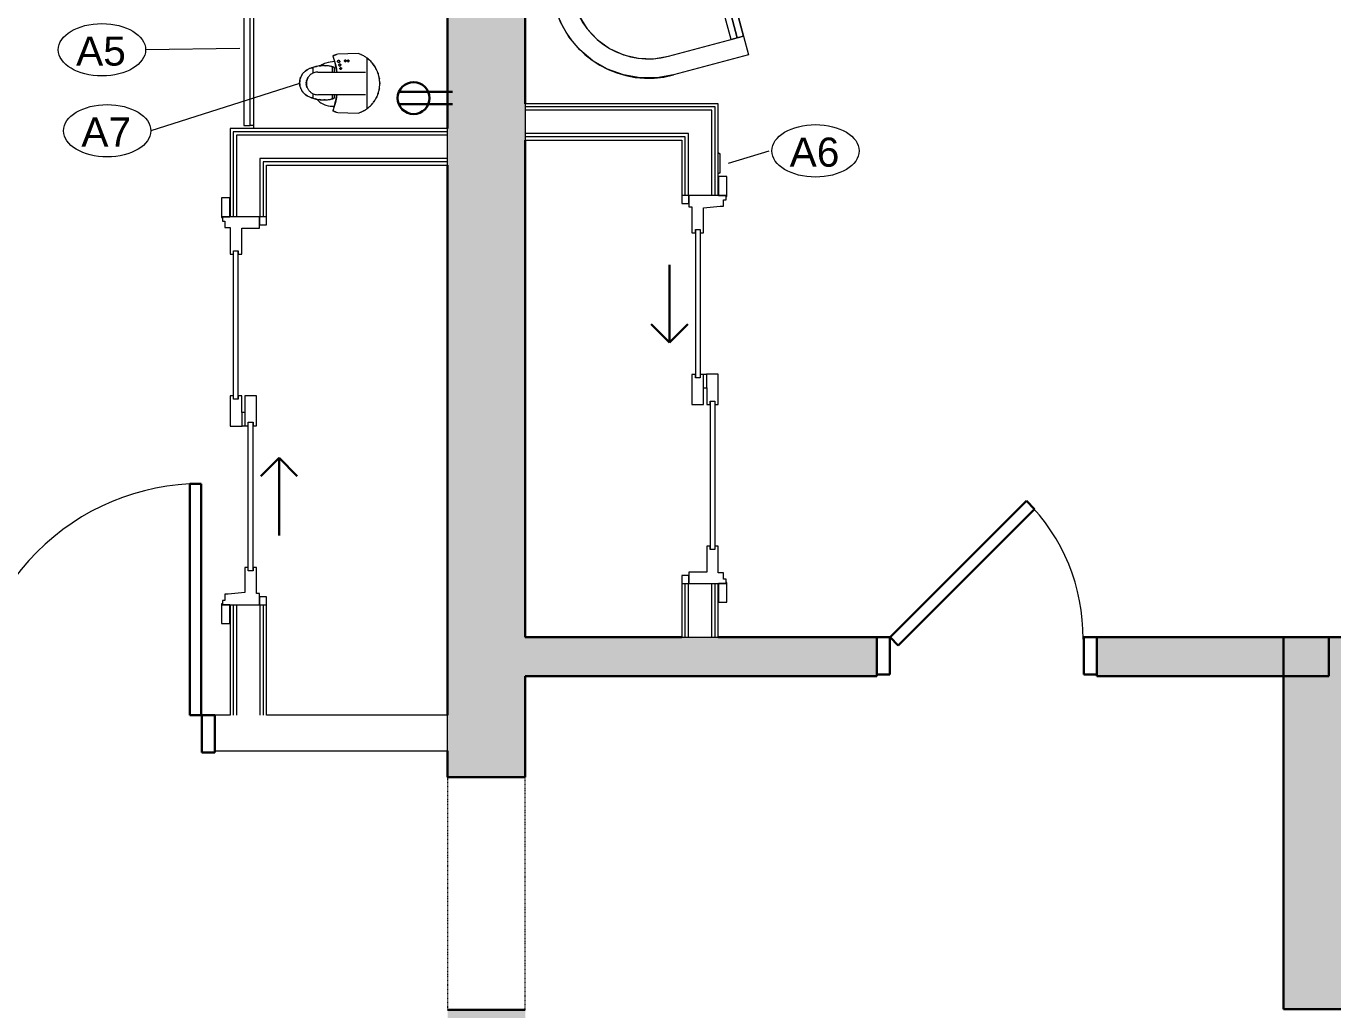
# Model space of a CAD drawing. Header units: inches. Extents: x -1176 to 1507, y -2563 to 978.
# Drawn here: x -422 to -219.9, y 307.1 to 459.2 of the extents above; entities that cross this region are included whole.
import ezdxf

# ---------------------------------------------------------------- set-up
doc = ezdxf.new("R2010")
doc.units = ezdxf.units.IN
doc.header["$MEASUREMENT"] = 0
doc.linetypes.add('Overhead', pattern=[0.15625, 0.09375, -0.0625])
for name, color, linetype, lineweight in [('A-ANNO-NOTE', 131, 'Continuous', 40), ('A-DETL-GENF', 92, 'Continuous', 18), ('A-DETL-MEDM', 33, 'Continuous', 18), ('A-DOOR', 31, 'Continuous', 18), ('A-DOOR-FRAM', 31, 'Continuous', 30), ('A-DOOR-GLAZ', 31, 'Continuous', 9), ('A-DOOR-OPNG', 31, 'Continuous', 30), ('A-WALL', 113, 'Continuous', 18), ('A-WALL-PATT', 111, 'Continuous', 18), ('I-FURN', 30, 'Continuous', 9), ('I-WALL', 2, 'Continuous', 18), ('Q-CASE', 31, 'Continuous', 9), ('Q-SPCQ', 91, 'Continuous', 9), ('Q-SPCQ-IDEN', 132, 'Continuous', 9)]:
    doc.layers.add(name, color=color, linetype=linetype, lineweight=lineweight)
doc.styles.add('Arial', font='arial.ttf', dxfattribs={"height": 4.5})

# ---------------------------------------------------------------- blocks, each defined once
blk = doc.blocks.new('Single Flush - D2 2_6_ X 8_-8253010-2nd Floor Power _ Signal')
at = {"layer": 'A-DOOR', "color": 8, "lineweight": 30}
for p, q in [((-7.41, -22.84), (13.67, -1.76)), ((13.67, -1.76), (14.91, -3)), ((14.91, -3), (-6.17, -24.08)), ((-6.17, -24.08), (-7.41, -22.84))]:
    blk.add_line(p, q, dxfattribs=at)
at = {"layer": 'A-DOOR', "lineweight": 9}
blk.add_arc((14.91, -3), 29.81, 179.5, 225, dxfattribs=at)
at = {"layer": 'A-DOOR-FRAM', "color": 8}
for p, q in [((-17, 2.75), (-17, -3)), ((-17, 2.75), (-15, 2.75)), ((-15, 2.75), (-15, -3)), ((15, 2.75), (15, -3)), ((15, 2.75), (17, 2.75)), ((17, 2.75), (17, -3)), ((-17, -3), (-15, -3)), ((15, -3), (17, -3))]:
    blk.add_line(p, q, dxfattribs=at)
blk = doc.blocks.new('Door-Opening - D10 3_ X 6_8_-7568515-2nd Floor Power _ Signal')
at = {"layer": 'A-DETL-GENF', "linetype": 'Overhead', "lineweight": 9}
for p, q in [((17.68, 6), (-18.32, 6)), ((-18.32, -6), (17.68, -6))]:
    blk.add_line(p, q, dxfattribs=at)
at = {"layer": 'A-DETL-MEDM', "lineweight": 30}
for p, q in [((-18.32, 6), (-18.32, -6)), ((17.68, -6), (17.68, 6))]:
    blk.add_line(p, q, dxfattribs=at)
blk = doc.blocks.new('Door-Sliding-JELD-WEN-2_Panel-Stationary_Active-Wide_Stile-EpicVue - D6 5_ X 8_-8222142-2nd Floor Power _ Signal')
at = {"layer": 'A-DETL-GENF', "lineweight": 9}
for p, q in [((-29.86, 4.12), (-32.91, 4.12)), ((-32.91, 4.12), (-32.91, 2.86)), ((-30, 2.86), (-30, 4.04)), ((-30, 4.04), (-29.86, 4.04)), ((-29.86, 4.04), (-29.86, 4.12)), ((29.86, 4.12), (29.86, 4.04)), ((32.91, 4.12), (29.86, 4.12)), ((29.86, 4.04), (30, 4.04)), ((30, 4.04), (30, 2.86)), ((32.91, 2.86), (32.91, 4.12)), ((-32.91, 2.86), (-30, 2.86)), ((-29.34, 4.01), (-30, 4.01)), ((-30, 4.01), (-30, -1.74)), ((-29.34, 3.61), (-29.34, 4.01)), ((-28.34, 3.61), (-29.34, 3.61)), ((-28.34, 3.12), (-28.34, 3.61)), ((-28.11, 0.52), (-28.34, 3.12)), ((2.32, 2.8), (-2.37, 2.8)), ((-2.37, 2.8), (-2.37, 0.96)), ((1.78, 1.54), (1.78, 2.29)), ((1.78, 2.29), (2.32, 2.29)), ((2.32, 2.29), (2.32, 2.8)), ((24.2, 2.8), (24.2, 2.29)), ((28.33, 2.8), (24.2, 2.8)), ((24.2, 2.29), (24.75, 2.29)), ((24.75, 2.29), (24.75, 1.54)), ((29.34, 3.61), (28.33, 3.61)), ((28.33, 3.61), (28.33, 2.8)), ((30, 4.01), (29.34, 4.01)), ((29.34, 4.01), (29.34, 3.61)), ((30, -1.74), (30, 4.01)), ((30, 2.86), (32.91, 2.86)), ((-24.21, 0.52), (-28.11, 0.52)), ((-24.75, -0.74), (-24.75, 0.01)), ((-24.75, 0.01), (-24.21, 0.01)), ((-24.21, 0.01), (-24.21, 0.52)), ((-2.37, 0.96), (-2.32, 0.96)), ((-2.32, 1.01), (-2.32, 0.96)), ((-0.28, 1.01), (-2.32, 1.01)), ((-2.32, 0.96), (-2.32, 0.01)), ((-0.28, 0.52), (-2.32, 0.52)), ((-2.32, 0.01), (-1.78, 0.01)), ((-1.78, 0.01), (-1.78, -0.74)), ((-0.28, 0.52), (-0.28, 1.01)), ((-0.28, 1.01), (2.31, 1.01)), ((2.31, 0.52), (-0.28, 0.52)), ((2.31, 1.54), (1.78, 1.54)), ((2.31, 1.01), (2.31, 1.54)), ((2.31, -1.27), (2.31, 0.52)), ((24.75, 1.54), (24.21, 1.54)), ((24.21, 1.54), (24.21, 1.01)), ((24.21, 1.01), (28.25, 1.01)), ((28.25, 1.01), (28.25, -1.74)), ((-30, -1.74), (-28.25, -1.74)), ((-28.25, -1.74), (-28.25, -1.27)), ((-28.25, -1.27), (-24.22, -1.27)), ((-24.22, -0.74), (-24.75, -0.74)), ((-24.22, -1.27), (-24.22, -0.74)), ((-1.78, -0.74), (-2.31, -0.74)), ((-2.31, -0.74), (-2.31, -1.27)), ((-2.31, -1.27), (2.31, -1.27)), ((28.25, -1.74), (30, -1.74))]:
    blk.add_line(p, q, dxfattribs=at)
at = {"layer": 'A-DOOR-FRAM', "lineweight": 9}
for p, q in [((-28.75, -1.74), (-30, -1.74)), ((-30, -1.74), (-30, -2.81)), ((-28.75, -2.81), (-28.75, -1.74)), ((28.75, -1.74), (28.75, -2.81)), ((30, -1.74), (28.75, -1.74)), ((30, -2.81), (30, -1.74)), ((-30, -2.81), (-28.75, -2.81)), ((28.75, -2.81), (30, -2.81))]:
    blk.add_line(p, q, dxfattribs=at)
at = {"layer": 'A-DOOR-GLAZ'}
for p, q in [((1.78, 2.29), (24.75, 2.29)), ((-24.75, 0.01), (-1.78, 0.01)), ((1.78, 1.54), (24.75, 1.54)), ((-24.75, -0.74), (-1.78, -0.74))]:
    blk.add_line(p, q, dxfattribs=at)
at = {"layer": 'A-DOOR-OPNG'}
for p, q in [((-10.1, -1.92), (-7.27, -4.75)), ((-7.27, -4.75), (-19.27, -4.75)), ((-10.1, -7.58), (-7.27, -4.75))]:
    blk.add_line(p, q, dxfattribs=at)
blk = doc.blocks.new('F-Chairs - LC-3-8287220-2nd Floor Power _ Signal')
at = {"layer": 'I-FURN'}
for p, q in [((-15, 27), (-12, 27)), ((-15, 15), (-15, 27)), ((-15, 15), (-15, 27)), ((-15, 27), (-12, 27)), ((-15, 15), (-15, 27)), ((-15, 27), (-12, 27)), ((-12, 27), (-12, 15)), ((-12, 27), (12, 27)), ((-12, 27), (12, 27)), ((-12, 27), (12, 27)), ((12, 27), (-12, 27)), ((-12, 25), (-12, 27)), ((-12, 27), (-12, 26)), ((-12, 27), (-12, 15)), ((-12, 27), (-12, 15)), ((12, 27), (15, 27)), ((12, 15), (12, 27)), ((12, 27), (15, 27)), ((12, 27), (15, 27)), ((12, 26), (12, 27)), ((12, 27), (12, 25)), ((12, 15), (12, 27)), ((12, 15), (12, 27)), ((15, 27), (15, 15)), ((15, 27), (15, 15)), ((15, 27), (15, 15)), ((12, 26), (-12, 26)), ((-12, 26), (-12, 25)), ((-12, 26), (12, 26)), ((12, 25), (-12, 25)), ((12, 25), (12, 26))]:
    blk.add_line(p, q, dxfattribs=at)
at = {"layer": 'I-FURN', "flags": 128}
for points in [[(15, 15), (14.77, 12.4), (14.1, 9.87), (12.99, 7.5), (11.49, 5.36), (9.64, 3.51), (7.5, 2.01), (5.13, 0.9), (2.6, 0.23), (0, 0), (-2.6, 0.23), (-5.13, 0.9), (-7.5, 2.01), (-9.64, 3.51), (-11.49, 5.36), (-12.99, 7.5), (-14.1, 9.87), (-14.77, 12.4), (-15, 15)], [(-12, 15), (-11.77, 12.66), (-11.09, 10.41), (-9.98, 8.33), (-8.49, 6.51), (-6.67, 5.02), (-4.59, 3.91), (-2.34, 3.23), (0, 3), (2.34, 3.23), (4.59, 3.91), (6.67, 5.02), (8.49, 6.51), (9.98, 8.33), (11.09, 10.41), (11.77, 12.66), (12, 15)]]:
    blk.add_lwpolyline(points, dxfattribs=at)
at = {"layer": 'I-FURN'}
for radius, end in [(15, 0), (15, 0), (12, 360), (12, 360)]:
    blk.add_arc((0, 15), radius, 180, end, dxfattribs=at)
blk = doc.blocks.new('HVAC_Other_LK-Systems_Room-Thermostat-S1-Dti-24V-NO - Room Thermostat S1 Dti 24V NO-V86-2nd Floor Power _ Signal')
at = {"layer": 'A-DETL-GENF', "lineweight": 9}
for p, q in [((-1.55, 0.12), (-1.55, -0.01)), ((-1.48, 0.12), (-1.55, 0.12)), ((-1.48, 0.12), (-1.55, 0.12)), ((-1.55, 0.12), (-1.55, -0.01)), ((-1.48, 0.28), (-1.48, 0.12)), ((1.48, 0.28), (-1.48, 0.28)), ((1.48, 0.28), (-1.48, 0.28)), ((-1.48, 0.28), (-1.48, 0.12)), ((1.48, 0.12), (1.48, 0.28)), ((1.48, 0.12), (1.48, 0.28)), ((1.55, 0.12), (1.48, 0.12)), ((1.55, 0.12), (1.48, 0.12)), ((1.55, -0.01), (1.55, 0.12)), ((1.55, -0.01), (1.55, 0.12))]:
    blk.add_line(p, q, dxfattribs=at)
blk = doc.blocks.new('A-UC Refrigerator - A-UC Refrigerator-V87-2nd Floor Power _ Signal')
at = {"layer": 'Q-SPCQ'}
for p, q in [((-11.87, -16.75), (-11.87, -16.25)), ((11.88, -16.75), (-11.87, -16.75)), ((-11.87, -16.75), (-11.87, -17.75)), ((11.88, -16.75), (-11.87, -16.75)), ((-11.87, -17.75), (11.88, -17.75)), ((-10.5, -17.75), (-10.5, -17.91)), ((-10.5, -17.75), (-10.5, -17.91)), ((-10.25, -17.93), (-10.25, -17.75)), ((-10.25, -17.93), (-10.25, -17.75)), ((11.88, -16.25), (11.88, -16.75)), ((11.88, -17.75), (11.88, -16.75))]:
    blk.add_line(p, q, dxfattribs=at)
for start, end in [(90, 270), (270, 90)]:
    blk.add_arc((-10.39, -18.13), 0.25, start, end, dxfattribs=at)
blk = doc.blocks.new('Keurig_Coffee_Maker_18764 - Keurig_Coffee_Maker_18764-V96-2nd Floor Power _ Signal')
at = {"layer": 'Q-SPCQ'}
for p, q in [((-0.61, 4.75), (-0.53, 4.77)), ((-0.53, 4.77), (-0.61, 4.75)), ((-0.61, 4.75), (-0.53, 4.77)), ((-0.53, 4.77), (-0.61, 4.75)), ((-0.61, 4.75), (-0.53, 4.77)), ((-0.53, 4.77), (-0.61, 4.75)), ((-0.61, 4.75), (-0.6, 4.72)), ((-0.61, 4.75), (-0.6, 4.72)), ((-0.61, 4.75), (-0.6, 4.72)), ((-0.6, 4.72), (-0.52, 4.74)), ((-0.52, 4.74), (-0.6, 4.72)), ((-0.6, 4.72), (-0.52, 4.74)), ((-0.52, 4.74), (-0.6, 4.72)), ((-0.6, 4.72), (-0.52, 4.74)), ((-0.52, 4.74), (-0.6, 4.72)), ((-0.52, 4.74), (-0.53, 4.77)), ((-0.52, 4.74), (-0.53, 4.77)), ((-0.52, 4.74), (-0.53, 4.77)), ((-0.51, 4.78), (-0.43, 4.8)), ((-0.51, 4.78), (-0.51, 4.75)), ((-0.43, 4.77), (-0.51, 4.75)), ((-0.43, 4.8), (-0.36, 4.82)), ((-0.43, 4.77), (-0.43, 4.8)), ((-0.35, 4.79), (-0.43, 4.77)), ((-0.36, 4.82), (-0.35, 4.79)), ((-0.31, 4.83), (-0.11, 4.85)), ((-0.31, 4.83), (-0.3, 4.8)), ((-0.11, 4.82), (-0.3, 4.8)), ((-0.11, 4.85), (-0.11, 4.82)), ((-0.04, 4.86), (0.03, 4.85)), ((-0.04, 4.86), (-0.04, 4.82)), ((0.03, 4.82), (-0.04, 4.82)), ((0.03, 4.85), (0.13, 4.85)), ((0.13, 4.85), (0.03, 4.85)), ((0.03, 4.82), (0.03, 4.85)), ((0.03, 4.82), (0.12, 4.82)), ((0.12, 4.82), (0.03, 4.82)), ((0.13, 4.85), (0.12, 4.82)), ((0.2, 4.81), (0.12, 4.82)), ((0.13, 4.85), (0.2, 4.84)), ((0.2, 4.84), (0.2, 4.81)), ((0.27, 4.8), (0.28, 4.83)), ((0.3, 4.8), (0.27, 4.8)), ((0.28, 4.83), (0.44, 4.8)), ((0.43, 4.77), (0.34, 4.79)), ((0.49, 4.75), (0.43, 4.77)), ((0.44, 4.8), (0.5, 4.78)), ((0.44, 4.8), (0.44, 4.8)), ((0.44, 4.8), (0.44, 4.8)), ((0.45, 4.8), (0.44, 4.77)), ((0.47, 4.79), (0.46, 4.76)), ((0.52, 4.75), (0.46, 4.76)), ((0.46, 4.76), (0.49, 4.75)), ((0.5, 4.78), (0.47, 4.79)), ((0.47, 4.79), (0.52, 4.78)), ((0.49, 4.75), (0.5, 4.78)), ((0.5, 4.78), (0.49, 4.75)), ((0.5, 4.78), (0.49, 4.75)), ((0.49, 4.75), (0.49, 4.75)), ((0.5, 4.75), (0.51, 4.78)), ((0.5, 4.78), (0.5, 4.78)), ((0.52, 4.78), (0.52, 4.75)), ((0.58, 4.76), (0.57, 4.73)), ((0.64, 4.7), (0.57, 4.73)), ((0.58, 4.76), (0.65, 4.73)), ((0.64, 4.7), (0.65, 4.73)), ((0.71, 4.71), (0.7, 4.68)), ((0.74, 4.66), (0.7, 4.68)), ((0.7, 4.68), (0.74, 4.66)), ((0.75, 4.69), (0.71, 4.71)), ((0.71, 4.71), (0.76, 4.68)), ((0.89, 4.58), (0.74, 4.66)), ((0.76, 4.68), (0.9, 4.61)), ((0.91, 4.61), (0.89, 4.58)), ((0.9, 4.61), (0.89, 4.58)), ((-1.56, 3.82), (-2.29, 3.82)), ((-1.75, -4.31), (-1.75, 3.08)), ((2.47, 3.82), (1.56, 3.82)), ((1.75, 3.08), (1.75, -4.31)), ((-2.38, 0.79), (-1.75, 0.79)), ((-2.24, 0.47), (-1.75, 0.47)), ((1.75, 0.79), (2.56, 0.79)), ((1.75, 0.47), (2.42, 0.47)), ((-3.9, -4.57), (3.9, -4.57)), ((2.55, -5.79), (2.53, -5.79)), ((0, -6.52), (-0.05, -6.52)), ((0, -6.52), (-0.05, -6.52))]:
    blk.add_line(p, q, dxfattribs=at)
at = {"layer": 'Q-SPCQ', "flags": 128}
for points in [[(-4.52, -0.02), (-4.56, -1.59), (-4.6, -3.21)], [(4.6, -3.21), (4.56, -1.59), (4.52, -0.02)]]:
    blk.add_lwpolyline(points, dxfattribs=at)
at = {"layer": 'Q-SPCQ'}
for centre, radius, start, end in [((-0.11, 0.74), 3.42, 133.2151, 162.0251), ((-0.11, 0.74), 3.42, 17.9749, 33.9816), ((0, 12.51), 12.51, 252.7803, 257.1927), ((-0.11, 0.74), 3.42, 162.0251, 183.9632), ((0, 12.51), 12.51, 253.7595, 261.925), ((0, 12.51), 12.51, 259.0261, 261.9487), ((0, 12.51), 12.51, 278.0789, 285.4279), ((-1.51, 0.29), 4.88, 2.0734, 17.9749), ((3.4, -0.17), 0.187, 90, 270), ((3.4, -0.17), 0.187, 270, 90), ((2.3, -0.48), 0.125, 90, 270), ((2.3, -0.48), 0.125, 270, 90), ((2.84, -0.34), 0.156, 90, 270), ((2.84, -0.34), 0.156, 270, 90), ((3.48, -1.19), 0.125, 90, 270), ((3.48, -1.64), 0.125, 90, 270), ((3.48, -1.19), 0.125, 270, 90), ((3.48, -1.64), 0.125, 270, 90), ((-0.02, -1.68), 4.83, 219.3983, 221.0457), ((-0.02, -1.68), 4.83, 228.1639, 230.5343), ((-0.02, -1.68), 4.83, 239.6592, 240.0724)]:
    blk.add_arc(centre, radius, start, end, dxfattribs=at)
for points in [[(-1.96, 4.62), (-2.02, 4.49), (-2.14, 4.23), (-2.24, 3.96), (-2.29, 3.82)], [(-2.25, 3.92), (-2.24, 3.97), (-2.22, 4.01), (-2.21, 4.05)], [(-1.96, 4.62), (-1.95, 4.63), (-1.93, 4.67), (-1.91, 4.71), (-1.9, 4.72)], [(-1.27, 5.43), (-1.23, 5.46), (-1.19, 5.49), (-1.15, 5.51)], [(-1.15, 5.51), (-1.1, 5.54), (-1.05, 5.57), (-1, 5.6)], [(1.19, 5.6), (1.24, 5.57), (1.28, 5.54), (1.33, 5.51)], [(1.33, 5.51), (1.37, 5.49), (1.41, 5.46), (1.45, 5.43)], [(2.09, 4.72), (2.1, 4.71), (2.12, 4.67), (2.13, 4.63), (2.14, 4.62)], [(2.47, 3.82), (2.43, 3.96), (2.33, 4.23), (2.21, 4.49), (2.14, 4.62)], [(-2.29, 3.82), (-2.36, 3.62), (-2.46, 3.2), (-2.56, 2.55), (-2.57, 1.89), (-2.53, 1.46), (-2.49, 1.24)], [(-2.56, 1.93), (-2.56, 2), (-2.56, 2.07), (-2.56, 2.15)], [(-2.44, 3.26), (-2.42, 3.35), (-2.4, 3.44), (-2.38, 3.53)], [(2.68, 1.24), (2.71, 1.46), (2.75, 1.89), (2.74, 2.55), (2.65, 3.2), (2.54, 3.62), (2.47, 3.82)], [(2.69, 2.85), (2.71, 2.77), (2.72, 2.68), (2.73, 2.59)], [(2.74, 2.15), (2.75, 2.08), (2.74, 2), (2.74, 1.93)], [(-4.23, 0.74), (-4.29, 0.61), (-4.39, 0.36), (-4.48, 0.11), (-4.52, -0.02)], [(-4.23, 0.74), (-4.27, 0.65), (-4.34, 0.48), (-4.41, 0.31), (-4.44, 0.22)], [(-4.44, 0.22), (-4.41, 0.31), (-4.34, 0.48), (-4.27, 0.65), (-4.23, 0.74)], [(-2.94, 0.35), (-3.15, 0.4), (-3.59, 0.52), (-4.02, 0.66), (-4.23, 0.74)], [(-2.94, 0.35), (-2.59, 0.27), (-2.24, 0.2), (-1.89, 0.14)], [(-2.49, 1.24), (-2.48, 1.17), (-2.45, 1.01), (-2.4, 0.86), (-2.38, 0.79)], [(-2.4, 0.85), (-2.42, 0.92), (-2.44, 0.98), (-2.45, 1.05)], [(-1.81, 0.13), (-1.9, 0.14), (-1.98, 0.16), (-2.07, 0.17)], [(2.94, 0.35), (2.59, 0.27), (2.25, 0.2), (1.9, 0.15)], [(2.56, 0.79), (2.59, 0.86), (2.63, 1.01), (2.67, 1.17), (2.68, 1.24)], [(2.64, 1.05), (2.62, 0.98), (2.6, 0.92), (2.58, 0.85)], [(4.23, 0.74), (4.02, 0.66), (3.59, 0.52), (3.15, 0.4), (2.94, 0.35)], [(4.44, 0.22), (4.41, 0.31), (4.34, 0.48), (4.27, 0.65), (4.23, 0.74)], [(4.52, -0.02), (4.48, 0.11), (4.39, 0.36), (4.29, 0.61), (4.23, 0.74)], [(4.23, 0.74), (4.27, 0.65), (4.34, 0.48), (4.41, 0.31), (4.44, 0.22)], [(3.46, -0.34), (3.44, -0.35), (3.42, -0.36), (3.4, -0.36)], [(3.48, -1.76), (3.47, -1.76), (3.46, -1.76), (3.44, -1.75), (3.42, -1.74), (3.41, -1.74), (3.4, -1.73)], [(-4.6, -3.21), (-4.55, -3.38), (-4.43, -3.69), (-4.19, -4.15), (-4, -4.43), (-3.9, -4.57)], [(-4.47, -3.57), (-4.46, -3.59), (-4.45, -3.61), (-4.44, -3.63)], [(-4.44, -3.63), (-4.45, -3.61), (-4.46, -3.59), (-4.47, -3.57)], [(3.9, -4.57), (4, -4.43), (4.19, -4.15), (4.43, -3.69), (4.55, -3.38), (4.6, -3.21)], [(4.45, -3.62), (4.45, -3.61), (4.46, -3.59), (4.47, -3.57)], [(4.47, -3.57), (4.46, -3.59), (4.45, -3.61), (4.45, -3.62)], [(-2.1, -6.05), (-2.18, -6.01), (-2.25, -5.97), (-2.33, -5.93)], [(2.29, -5.93), (2.49, -5.82), (2.89, -5.58), (3.43, -5.13), (3.75, -4.77), (3.9, -4.57)], [(2.29, -5.93), (2.48, -5.83), (2.67, -5.72), (2.85, -5.59)], [(3.57, -4.97), (3.67, -4.86), (3.76, -4.75), (3.85, -4.63)], [(-1.66, -6.23), (-1.61, -6.25), (-1.55, -6.27), (-1.5, -6.29)], [(-1.5, -6.29), (-1.48, -6.29), (-1.46, -6.3), (-1.45, -6.3)], [(-0.94, -6.43), (-0.89, -6.44), (-0.84, -6.45), (-0.78, -6.46)], [(0, -6.52), (0.03, -6.52), (0.05, -6.52), (0.08, -6.52)], [(0.08, -6.52), (0.05, -6.52), (0.03, -6.52), (0, -6.52)]]:
    blk.add_open_spline(points, degree=3, dxfattribs=at)
for points, knots in [([(2.14, 4.62), (2.07, 4.77), (1.89, 5.05), (1.52, 5.4), (1.09, 5.67), (0.61, 5.84), (0.09, 5.9), (-0.42, 5.84), (-0.91, 5.67), (-1.27, 5.44), (-1.52, 5.22), (-1.75, 4.98), (-1.88, 4.77), (-1.96, 4.62)], [0, 0, 0, 0, 0.1, 0.2, 0.3, 0.4, 0.5, 0.6, 0.7, 0.8, 0.85, 0.9, 1, 1, 1, 1]), ([(-1.9, 4.72), (-1.84, 4.83), (-1.7, 5.03), (-1.51, 5.23), (-1.4, 5.33), (-1.37, 5.35)], [0, 0, 0, 0, 0.3333333, 0.6666667, 0.7485665, 0.7485665, 0.7485665, 0.7485665]), ([(1.75, 3.08), (1.75, 3.18), (1.73, 3.38), (1.66, 3.67), (1.55, 3.9), (1.45, 4.07), (1.36, 4.19), (1.26, 4.3), (1.14, 4.4), (1.02, 4.5), (0.9, 4.58), (0.76, 4.65), (0.62, 4.72), (0.47, 4.77), (0.3, 4.8), (0.12, 4.83), (-0.08, 4.83), (-0.28, 4.81), (-0.47, 4.77), (-0.65, 4.7), (-0.83, 4.62), (-0.99, 4.52), (-1.15, 4.4), (-1.28, 4.27), (-1.4, 4.13), (-1.51, 3.97), (-1.62, 3.75), (-1.72, 3.46), (-1.75, 3.21), (-1.75, 3.08)], [0, 0, 0, 0, 0.055556, 0.111111, 0.166667, 0.194444, 0.222222, 0.25, 0.277778, 0.305556, 0.333333, 0.361111, 0.388889, 0.416667, 0.444444, 0.479167, 0.513889, 0.548611, 0.583333, 0.618056, 0.652778, 0.6875, 0.722222, 0.756944, 0.791667, 0.826389, 0.861111, 0.930556, 1, 1, 1, 1]), ([(-0.84, 5.68), (-0.81, 5.69), (-0.71, 5.73), (-0.61, 5.77), (-0.54, 5.79)], [0.1340386, 0.1340386, 0.1340386, 0.1340386, 0.1666667, 0.256932, 0.256932, 0.256932, 0.256932]), ([(-0.38, 5.83), (-0.37, 5.83), (-0.07, 5.89), (0.25, 5.88), (0.55, 5.83), (0.57, 5.83)], [0.3167664, 0.3167664, 0.3167664, 0.3167664, 0.3333333, 0.6666667, 0.6830273, 0.6830273, 0.6830273, 0.6830273]), ([(0.72, 5.79), (0.8, 5.77), (0.9, 5.74), (1, 5.69), (1.02, 5.68)], [0.7426327, 0.7426327, 0.7426327, 0.7426327, 0.8333333, 0.8657703, 0.8657703, 0.8657703, 0.8657703]), ([(1.56, 5.35), (1.58, 5.33), (1.69, 5.23), (1.89, 5.03), (2.02, 4.83), (2.09, 4.72)], [0.2509667, 0.2509667, 0.2509667, 0.2509667, 0.3333333, 0.6666667, 1, 1, 1, 1]), ([(2.39, 4.05), (2.4, 4.03), (2.42, 3.98), (2.43, 3.94), (2.44, 3.93)], [0.17849533, 0.17849533, 0.17849533, 0.17849533, 0.2, 0.21629659, 0.21629659, 0.21629659, 0.21629659]), ([(-2.54, 2.59), (-2.54, 2.6), (-2.53, 2.69), (-2.52, 2.78), (-2.51, 2.86)], [0.38887206, 0.38887206, 0.38887206, 0.38887206, 0.4, 0.46606846, 0.46606846, 0.46606846, 0.46606846]), ([(2.56, 3.52), (2.58, 3.45), (2.6, 3.36), (2.62, 3.27), (2.62, 3.26)], [0.3370694, 0.3370694, 0.3370694, 0.3370694, 0.4, 0.41654848, 0.41654848, 0.41654848, 0.41654848]), ([(-1.75, 0.12), (-1.82, 0.13), (-2.22, 0.19), (-2.62, 0.27), (-2.94, 0.35)], [0.7961311, 0.7961311, 0.7961311, 0.7961311, 0.8333333, 1, 1, 1, 1]), ([(-2.33, 0.67), (-2.34, 0.68), (-2.34, 0.7), (-2.36, 0.74), (-2.38, 0.79), (-2.39, 0.83), (-2.4, 0.85)], [0.8338778, 0.8338778, 0.8338778, 0.8338778, 0.8611111, 0.8888889, 0.9444444, 1, 1, 1, 1]), ([(-2.38, 0.79), (-2.37, 0.77), (-2.36, 0.73), (-2.34, 0.68), (-2.32, 0.65), (-2.31, 0.62), (-2.3, 0.6), (-2.29, 0.58), (-2.28, 0.56), (-2.27, 0.54), (-2.26, 0.52), (-2.26, 0.51), (-2.25, 0.49), (-2.24, 0.48), (-2.24, 0.47), (-2.24, 0.47), (-2.24, 0.47)], [0, 0, 0, 0, 0.0555556, 0.1111111, 0.1388889, 0.1666667, 0.1944444, 0.2222222, 0.25, 0.2777778, 0.3055556, 0.3333333, 0.3611111, 0.3888889, 0.4444444, 0.4737946, 0.4737946, 0.4737946, 0.4737946]), ([(2.94, 0.35), (2.62, 0.27), (2.22, 0.19), (1.82, 0.13), (1.75, 0.12)], [0, 0, 0, 0, 0.1666667, 0.2038782, 0.2038782, 0.2038782, 0.2038782]), ([(1.86, 0.14), (1.93, 0.15), (2.29, 0.21), (2.65, 0.28), (2.94, 0.35)], [0.8149744, 0.8149744, 0.8149744, 0.8149744, 0.85, 1, 1, 1, 1]), ([(2.42, 0.47), (2.42, 0.47), (2.42, 0.47), (2.43, 0.48), (2.43, 0.49), (2.44, 0.51), (2.45, 0.53), (2.46, 0.55), (2.47, 0.57), (2.48, 0.58), (2.48, 0.6), (2.49, 0.62), (2.51, 0.66), (2.53, 0.72), (2.55, 0.76), (2.56, 0.79)], [0.5262054, 0.5262054, 0.5262054, 0.5262054, 0.5555556, 0.6111111, 0.6388889, 0.6666667, 0.7083333, 0.75, 0.7708333, 0.78125, 0.7916667, 0.8333333, 0.875, 0.9166667, 1, 1, 1, 1]), ([(2.58, 0.85), (2.58, 0.83), (2.56, 0.79), (2.54, 0.74), (2.53, 0.7), (2.52, 0.68), (2.52, 0.67)], [0, 0, 0, 0, 0.0555556, 0.1111111, 0.1388889, 0.1661222, 0.1661222, 0.1661222, 0.1661222]), ([(3.33, 0.01), (3.34, 0.01), (3.36, 0.02), (3.38, 0.02), (3.4, 0.02)], [0.8888889, 0.8888889, 0.8888889, 0.8888889, 0.9305556, 1, 1, 1, 1]), ([(3.4, 0.02), (3.41, 0.02), (3.42, 0.02), (3.44, 0.01), (3.44, 0.01)], [0, 0, 0, 0, 0.05555556, 0.07172864, 0.07172864, 0.07172864, 0.07172864]), ([(2.19, -0.53), (2.19, -0.52), (2.18, -0.49), (2.18, -0.46), (2.19, -0.42), (2.2, -0.4), (2.22, -0.39), (2.23, -0.38), (2.26, -0.36), (2.28, -0.35), (2.3, -0.35)], [0.3540306, 0.3540306, 0.3540306, 0.3540306, 0.4444444, 0.5833333, 0.6527778, 0.7222222, 0.7569444, 0.7916667, 0.8611111, 1, 1, 1, 1]), ([(2.3, -0.6), (2.3, -0.6), (2.28, -0.6), (2.26, -0.6), (2.24, -0.59), (2.23, -0.58), (2.22, -0.57), (2.21, -0.56), (2.2, -0.55), (2.19, -0.54)], [0, 0, 0, 0, 0.0555556, 0.1111111, 0.1666667, 0.1944444, 0.2222222, 0.2777778, 0.3333333, 0.3333333, 0.3333333, 0.3333333]), ([(2.3, -0.35), (2.31, -0.35), (2.32, -0.36), (2.34, -0.36), (2.35, -0.36), (2.36, -0.37), (2.38, -0.38), (2.39, -0.39), (2.4, -0.4), (2.42, -0.42), (2.43, -0.46), (2.43, -0.5), (2.42, -0.54), (2.4, -0.55), (2.39, -0.57), (2.38, -0.58), (2.35, -0.6), (2.32, -0.6), (2.3, -0.6)], [0, 0, 0, 0, 0.055556, 0.083333, 0.111111, 0.166667, 0.194444, 0.222222, 0.277778, 0.333333, 0.444444, 0.583333, 0.652778, 0.722222, 0.756944, 0.791667, 0.861111, 1, 1, 1, 1]), ([(2.74, -0.45), (2.73, -0.45), (2.72, -0.43), (2.7, -0.4), (2.68, -0.36), (2.69, -0.31), (2.7, -0.26), (2.72, -0.24), (2.73, -0.22), (2.74, -0.21), (2.76, -0.2), (2.77, -0.2), (2.78, -0.19), (2.79, -0.19)], [0.2222222, 0.2222222, 0.2222222, 0.2222222, 0.2777778, 0.3333333, 0.4444444, 0.5833333, 0.6527778, 0.7222222, 0.7569444, 0.7916667, 0.8263889, 0.8611111, 0.8888889, 0.8888889, 0.8888889, 0.8888889]), ([(2.84, -0.18), (2.85, -0.18), (2.87, -0.18), (2.88, -0.18), (2.9, -0.19), (2.92, -0.2), (2.93, -0.21), (2.94, -0.21), (2.94, -0.22)], [0, 0, 0, 0, 0.0555556, 0.0833333, 0.1111111, 0.1666667, 0.1944444, 0.2222222, 0.2222222, 0.2222222, 0.2222222]), ([(2.98, -0.26), (2.99, -0.27), (3, -0.31), (3, -0.36), (2.98, -0.41), (2.97, -0.43), (2.95, -0.45), (2.94, -0.46), (2.93, -0.47), (2.89, -0.48), (2.87, -0.49), (2.84, -0.49)], [0.3333333, 0.3333333, 0.3333333, 0.3333333, 0.4444444, 0.5833333, 0.6527778, 0.7222222, 0.7569444, 0.7916667, 0.8263889, 0.8611111, 1, 1, 1, 1]), ([(3.21, -0.14), (3.21, -0.13), (3.22, -0.11), (3.22, -0.09), (3.23, -0.08), (3.23, -0.08)], [0.5555556, 0.5555556, 0.5555556, 0.5555556, 0.5833333, 0.6527778, 0.6666667, 0.6666667, 0.6666667, 0.6666667]), ([(3.27, -0.31), (3.27, -0.3), (3.25, -0.29), (3.23, -0.25), (3.21, -0.21), (3.21, -0.18), (3.21, -0.17)], [0.2222222, 0.2222222, 0.2222222, 0.2222222, 0.2777778, 0.3333333, 0.4444444, 0.4882459, 0.4882459, 0.4882459, 0.4882459]), ([(3.4, -0.36), (3.39, -0.36), (3.37, -0.35), (3.35, -0.35), (3.34, -0.35), (3.33, -0.34)], [0, 0, 0, 0, 0.0555556, 0.0833333, 0.1111111, 0.1111111, 0.1111111, 0.1111111]), ([(3.48, -1.31), (3.47, -1.31), (3.46, -1.31), (3.44, -1.31), (3.42, -1.3), (3.4, -1.28), (3.39, -1.27), (3.37, -1.24), (3.36, -1.21), (3.36, -1.16), (3.37, -1.13), (3.38, -1.11), (3.39, -1.1), (3.41, -1.09), (3.44, -1.07), (3.46, -1.06), (3.48, -1.06)], [0, 0, 0, 0, 0.055556, 0.111111, 0.166667, 0.222222, 0.277778, 0.333333, 0.444444, 0.583333, 0.652778, 0.722222, 0.756944, 0.791667, 0.861111, 1, 1, 1, 1]), ([(3.36, -1.66), (3.36, -1.64), (3.36, -1.61), (3.37, -1.58), (3.39, -1.56), (3.4, -1.54), (3.44, -1.52), (3.46, -1.51), (3.48, -1.51)], [0.4444444, 0.4444444, 0.4444444, 0.4444444, 0.5833333, 0.6527778, 0.7222222, 0.7916667, 0.8611111, 1, 1, 1, 1]), ([(3.48, -1.06), (3.49, -1.06), (3.51, -1.06), (3.53, -1.07), (3.55, -1.08), (3.56, -1.09), (3.58, -1.11), (3.6, -1.13), (3.61, -1.17), (3.61, -1.19), (3.61, -1.21)], [0, 0, 0, 0, 0.0555556, 0.1111111, 0.1666667, 0.2222222, 0.2777778, 0.3333333, 0.4444444, 0.5555556, 0.5555556, 0.5555556, 0.5555556]), ([(3.59, -1.25), (3.59, -1.26), (3.58, -1.27), (3.56, -1.29), (3.53, -1.31), (3.5, -1.31), (3.48, -1.31)], [0.6666667, 0.6666667, 0.6666667, 0.6666667, 0.7222222, 0.7916667, 0.8611111, 1, 1, 1, 1]), ([(3.48, -1.51), (3.49, -1.51), (3.51, -1.51), (3.53, -1.52), (3.55, -1.53), (3.56, -1.54), (3.58, -1.56), (3.6, -1.58), (3.61, -1.61), (3.61, -1.64), (3.61, -1.66)], [0, 0, 0, 0, 0.0555556, 0.1111111, 0.1666667, 0.2222222, 0.2777778, 0.3333333, 0.4444444, 0.5555556, 0.5555556, 0.5555556, 0.5555556]), ([(3.59, -1.7), (3.59, -1.7), (3.58, -1.72), (3.56, -1.73), (3.53, -1.75), (3.5, -1.76), (3.48, -1.76)], [0.6666667, 0.6666667, 0.6666667, 0.6666667, 0.7222222, 0.7916667, 0.8611111, 1, 1, 1, 1]), ([(3.5, -0.01), (3.5, -0.01), (3.51, -0.02), (3.53, -0.03), (3.54, -0.05), (3.57, -0.09), (3.59, -0.14), (3.59, -0.18), (3.58, -0.2)], [0.1737723, 0.1737723, 0.1737723, 0.1737723, 0.1944444, 0.2222222, 0.2777778, 0.3333333, 0.4444444, 0.5555556, 0.5555556, 0.5555556, 0.5555556]), ([(3.58, -0.23), (3.57, -0.24), (3.56, -0.26), (3.55, -0.28), (3.53, -0.3), (3.52, -0.31), (3.52, -0.31)], [0.6069174, 0.6069174, 0.6069174, 0.6069174, 0.6527778, 0.7222222, 0.7569444, 0.7777778, 0.7777778, 0.7777778, 0.7777778]), ([(-4.28, -3.96), (-4.26, -4), (-4.23, -4.06), (-4.2, -4.11), (-4.2, -4.12)], [0.3713401, 0.3713401, 0.3713401, 0.3713401, 0.5, 0.5248828, 0.5248828, 0.5248828, 0.5248828]), ([(-4.2, -4.12), (-4.2, -4.11), (-4.23, -4.06), (-4.26, -4), (-4.28, -3.96)], [0.4751172, 0.4751172, 0.4751172, 0.4751172, 0.5, 0.6286599, 0.6286599, 0.6286599, 0.6286599]), ([(-3.9, -4.57), (-3.77, -4.75), (-3.49, -5.07), (-3.02, -5.49), (-2.6, -5.78), (-2.29, -5.96), (-2.11, -6.05), (-1.94, -6.12), (-1.75, -6.2), (-1.57, -6.27), (-1.44, -6.31), (-1.36, -6.33), (-1.24, -6.36), (-1.07, -6.41), (-0.88, -6.44), (-0.76, -6.46), (-0.68, -6.47), (-0.53, -6.49), (-0.32, -6.51), (-0.14, -6.52), (-0.05, -6.52)], [0, 0, 0, 0, 0.142857, 0.285714, 0.428571, 0.5, 0.535714, 0.571429, 0.625, 0.678571, 0.705357, 0.71875, 0.732143, 0.785714, 0.839286, 0.852679, 0.866071, 0.892857, 0.946429, 1, 1, 1, 1]), ([(-3.44, -5.1), (-3.43, -5.11), (-3.38, -5.16), (-3.33, -5.21), (-3.29, -5.25)], [0.23427003, 0.23427003, 0.23427003, 0.23427003, 0.25, 0.30481789, 0.30481789, 0.30481789, 0.30481789]), ([(-3.29, -5.25), (-3.33, -5.21), (-3.38, -5.16), (-3.43, -5.11), (-3.44, -5.1)], [0.79638486, 0.79638486, 0.79638486, 0.79638486, 0.83333333, 0.8435005, 0.8435005, 0.8435005, 0.8435005]), ([(-2.72, -5.7), (-2.76, -5.67), (-2.83, -5.62), (-2.89, -5.58), (-2.92, -5.56)], [0.63255371, 0.63255371, 0.63255371, 0.63255371, 0.66666667, 0.68782663, 0.68782663, 0.68782663, 0.68782663]), ([(-2.91, -5.56), (-2.89, -5.58), (-2.82, -5.63), (-2.75, -5.68), (-2.71, -5.7)], [0.46748557, 0.46748557, 0.46748557, 0.46748557, 0.5, 0.54988363, 0.54988363, 0.54988363, 0.54988363]), ([(-2.32, -5.94), (-2.28, -5.96), (-2.2, -6), (-2.13, -6.03), (-2.1, -6.05)], [0.7023309, 0.7023309, 0.7023309, 0.7023309, 0.75, 0.78527969, 0.78527969, 0.78527969, 0.78527969]), ([(0, -6.52), (0.09, -6.52), (0.26, -6.51), (0.47, -6.49), (0.63, -6.47), (0.76, -6.45), (0.88, -6.43), (1.02, -6.4), (1.17, -6.37), (1.31, -6.33), (1.42, -6.3), (1.53, -6.26), (1.67, -6.21), (1.83, -6.15), (2.04, -6.06), (2.19, -5.98), (2.29, -5.93)], [0, 0, 0, 0, 0.1, 0.2, 0.25, 0.3, 0.35, 0.4, 0.475, 0.55, 0.5875, 0.625, 0.7, 0.775, 0.85, 1, 1, 1, 1]), ([(2.85, -5.59), (2.8, -5.62), (2.62, -5.75), (2.43, -5.85), (2.29, -5.93)], [0.8, 0.8, 0.8, 0.8, 0.85, 1, 1, 1, 1]), ([(3.04, -5.45), (3.15, -5.37), (3.27, -5.27), (3.38, -5.16), (3.39, -5.15)], [0.2716855, 0.2716855, 0.2716855, 0.2716855, 0.4, 0.414526, 0.414526, 0.414526, 0.414526]), ([(3.39, -5.15), (3.3, -5.23), (3.18, -5.34), (3.06, -5.44), (3.04, -5.45)], [0.585474, 0.585474, 0.585474, 0.585474, 0.7, 0.7283145, 0.7283145, 0.7283145, 0.7283145]), ([(3.85, -4.63), (3.84, -4.65), (3.75, -4.77), (3.65, -4.88), (3.56, -4.97)], [0.3739159, 0.3739159, 0.3739159, 0.3739159, 0.4, 0.5097654, 0.5097654, 0.5097654, 0.5097654]), ([(-1.45, -6.3), (-1.48, -6.29), (-1.55, -6.27), (-1.62, -6.25), (-1.68, -6.23)], [0.3190358, 0.3190358, 0.3190358, 0.3190358, 0.33333333, 0.37139588, 0.37139588, 0.37139588, 0.37139588]), ([(-0.77, -6.46), (-0.78, -6.46), (-0.84, -6.45), (-0.9, -6.44), (-0.95, -6.43)], [0.1610836, 0.1610836, 0.1610836, 0.1610836, 0.16666667, 0.2032532, 0.2032532, 0.2032532, 0.2032532]), ([(0.71, -6.46), (0.74, -6.46), (0.79, -6.45), (0.84, -6.44), (0.86, -6.44)], [0.29875922, 0.29875922, 0.29875922, 0.29875922, 0.33333333, 0.3619925, 0.3619925, 0.3619925, 0.3619925]), ([(0.86, -6.44), (0.84, -6.44), (0.79, -6.45), (0.74, -6.46), (0.71, -6.46)], [0.6380075, 0.6380075, 0.6380075, 0.6380075, 0.66666667, 0.70124078, 0.70124078, 0.70124078, 0.70124078]), ([(1.52, -6.26), (1.54, -6.26), (1.57, -6.25), (1.6, -6.23), (1.62, -6.23)], [0.65060949, 0.65060949, 0.65060949, 0.65060949, 0.66666667, 0.69577662, 0.69577662, 0.69577662, 0.69577662]), ([(1.62, -6.23), (1.6, -6.23), (1.57, -6.25), (1.54, -6.26), (1.52, -6.26)], [0.30422338, 0.30422338, 0.30422338, 0.30422338, 0.33333333, 0.34939051, 0.34939051, 0.34939051, 0.34939051])]:
    blk.add_open_spline(points, degree=3, knots=knots, dxfattribs=at)
blk = doc.blocks.new('Single Flush - D1 3_ X 8_-8252946-2nd Floor Power _ Signal')
at = {"layer": 'A-DOOR', "lineweight": 30}
for p, q in [((16.15625, 38.5625), (16.15625, 2.75)), ((17.90625, 38.5625), (16.15625, 38.5625)), ((17.90625, 2.75), (17.90625, 38.5625)), ((16.15625, 2.75), (17.90625, 2.75))]:
    blk.add_line(p, q, dxfattribs=at)
at = {"layer": 'A-DOOR', "lineweight": 9}
blk.add_arc((17.90625, 2.75), 35.8125, 90, 180.5, dxfattribs=at)
at = {"layer": 'A-DOOR-FRAM'}
for p, q in [((-20, -3), (-20, 2.75)), ((-20, 2.75), (-18, 2.75)), ((-18, -3), (-18, 2.75)), ((18.000004, -3), (18.000004, 2.75)), ((18.000004, 2.75), (20.000004, 2.75)), ((20.000004, -3), (20.000004, 2.75)), ((-20, -3), (-18, -3)), ((18.000004, -3), (20.000004, -3))]:
    blk.add_line(p, q, dxfattribs=at)
blk = doc.blocks.new('Desk7 - Desk-7646935-2nd Floor Power _ Signal')
at = {"layer": 'Q-CASE'}
for p, q in [((2316.75, 493.83), (2225.83, 493.83)), ((2326.18, 493.83), (2320.24, 493.83)), ((2326.18, 484.57), (2326.18, 493.83))]:
    blk.add_line(p, q, dxfattribs=at)
blk = doc.blocks.new('Appliance_Specialty Equipment Tag - Standard-3515593-2nd Floor Power _ Signal')
at = {"layer": 'Q-SPCQ-IDEN'}
blk.add_ellipse((-0.0499, 0.0037), major_axis=(-0.1406, 0), ratio=0.600473, dxfattribs=at)

msp = doc.modelspace()

# ---------------------------------------------------------------- hatches: boundary and pattern name
at = {"layer": 'A-WALL-PATT', "lineweight": 9}
h = msp.add_hatch(color=7, dxfattribs=at)
h.paths.add_polyline_path([(-344.82, 106.47), (-344.82, 307.08), (-356.82, 307.08), (-356.82, 106.47), (-347.27, 106.47)], flags=0)
h.paths.add_polyline_path([(-347.27, 343.08), (-344.82, 343.08), (-344.82, 543.68), (-356.82, 543.68), (-356.82, 343.08)], flags=0)
h = msp.add_hatch(color=7, dxfattribs=at)
h.paths.add_polyline_path([(-301.02, 358.68), (-290.46, 358.68), (-290.46, 364.68), (-344.82, 364.68), (-344.82, 358.68)], flags=0)
h.paths.add_polyline_path([(-256.46, 358.68), (-220.57, 358.68), (-220.57, 364.68), (-256.46, 364.68), (-256.46, 358.96)], flags=0)
msp.add_hatch(color=7, dxfattribs=at).paths.add_polyline_path([(-227.57, 330.68), (-213.57, 330.68), (-213.57, 364.68), (-227.57, 364.68), (-227.57, 358.96)], flags=0)
h = msp.add_hatch(color=7, dxfattribs=at)
h.paths.add_polyline_path([(-213.57, 106.47), (-213.57, 273.18), (-227.57, 273.18), (-227.57, 106.47)], flags=0)
h.paths.add_polyline_path([(-213.57, 307.18), (-213.57, 330.68), (-227.57, 330.68), (-227.57, 307.18)], flags=0)

# ---------------------------------------------------------------- linework, layer by layer
at = {"layer": 'A-ANNO-NOTE', "lineweight": 30}
for p, q in [((-356.08, 449.02), (-364.35, 449.02)), ((-356.08, 447.1), (-364.35, 447.1))]:
    msp.add_line(p, q, dxfattribs=at)
msp.add_circle((-362.07, 448.06), 2.47, dxfattribs=at)
at = {"layer": 'A-WALL', "color": 8, "lineweight": 30}
for p, q in [((-356.82, 543.68), (-356.82, 443.33)), ((-344.82, 447.18), (-344.82, 543.68)), ((-344.82, 364.68), (-344.82, 441.56)), ((-356.82, 437.71), (-356.82, 352.62)), ((-320.58, 364.68), (-344.82, 364.68)), ((-290.46, 364.68), (-314.96, 364.68)), ((-290.46, 358.68), (-290.46, 364.68)), ((-256.46, 364.68), (-256.46, 358.68)), ((-213.57, 364.68), (-256.46, 364.68)), ((-227.57, 364.68), (-227.57, 307.18)), ((-220.57, 358.68), (-220.57, 364.68)), ((-344.82, 358.68), (-290.46, 358.68)), ((-344.82, 343.08), (-344.82, 358.68)), ((-256.46, 358.68), (-220.57, 358.68)), ((-356.82, 347.12), (-356.82, 343.08)), ((-227.57, 307.18), (-213.57, 307.18))]:
    msp.add_line(p, q, dxfattribs=at)
at = {"layer": 'A-WALL'}
for p, q in [((-344.82, 447.18), (-344.82, 441.56)), ((-315.46, 446.68), (-344.82, 446.68)), ((-315.46, 433), (-315.46, 446.68)), ((-315.96, 446.18), (-344.82, 446.18)), ((-315.96, 433), (-315.96, 446.18)), ((-356.82, 442.83), (-389.95, 442.83)), ((-389.95, 442.83), (-389.95, 429.71)), ((-356.82, 437.71), (-356.82, 443.33)), ((-319.58, 442.56), (-344.82, 442.56)), ((-319.58, 433), (-319.58, 442.56)), ((-356.82, 442.33), (-389.45, 442.33)), ((-389.45, 442.33), (-389.45, 429.71)), ((-320.08, 442.06), (-344.82, 442.06)), ((-320.08, 433), (-320.08, 442.06)), ((-356.82, 438.71), (-385.82, 438.71)), ((-385.82, 438.71), (-385.82, 429.71)), ((-356.82, 438.21), (-385.32, 438.21)), ((-385.32, 438.21), (-385.32, 429.71)), ((-320.08, 364.68), (-320.08, 373)), ((-319.58, 364.68), (-319.58, 373)), ((-315.96, 364.68), (-315.96, 373)), ((-315.46, 364.68), (-315.46, 373)), ((-389.95, 369.71), (-389.95, 352.62)), ((-389.45, 369.71), (-389.45, 352.62)), ((-385.82, 369.71), (-385.82, 352.62)), ((-385.32, 369.71), (-385.32, 352.62)), ((-320.58, 364.68), (-314.96, 364.68)), ((-356.82, 347.12), (-356.82, 352.62))]:
    msp.add_line(p, q, dxfattribs=at)
at = {"layer": 'I-WALL'}
for p, q in [((-314.96, 447.18), (-344.82, 447.18)), ((-314.96, 433), (-314.96, 447.18)), ((-356.82, 443.33), (-390.45, 443.33)), ((-390.45, 443.33), (-390.45, 429.71)), ((-344.82, 441.56), (-320.58, 441.56)), ((-320.58, 441.56), (-320.58, 433)), ((-384.82, 437.71), (-356.82, 437.71)), ((-384.82, 429.71), (-384.82, 437.71)), ((-320.58, 373), (-320.58, 364.68)), ((-314.96, 364.68), (-314.96, 373)), ((-390.45, 369.71), (-390.45, 352.62)), ((-384.82, 352.62), (-384.82, 369.71)), ((-390.45, 352.62), (-392.82, 352.62)), ((-392.82, 352.62), (-392.82, 347.12)), ((-356.82, 352.62), (-384.82, 352.62)), ((-392.82, 347.12), (-356.82, 347.12))]:
    msp.add_line(p, q, dxfattribs=at)
at = {"layer": 'Q-SPCQ-IDEN'}
for p, q in [((-388.95, 455.71), (-403.5, 455.53)), ((-379.7, 450.33), (-402.69, 443.01)), ((-313.4, 437.97), (-307.09, 439.9))]:
    msp.add_line(p, q, dxfattribs=at)

# ---------------------------------------------------------------- block references
at = {"layer": 'A-DOOR'}
for name, p, rotation in [('Door-Sliding-JELD-WEN-2_Panel-Stationary_Active-Wide_Stile-EpicVue - D6 5_ X 8_-8222142-2nd Floor Power _ Signal', (-317.77, 403), 270), ('Door-Sliding-JELD-WEN-2_Panel-Stationary_Active-Wide_Stile-EpicVue - D6 5_ X 8_-8222142-2nd Floor Power _ Signal', (-387.63, 399.71), 89.99999999999982), ('Single Flush - D2 2_6_ X 8_-8253010-2nd Floor Power _ Signal', (-273.46, 361.68), 180), ('Door-Opening - D10 3_ X 6_8_-7568515-2nd Floor Power _ Signal', (-350.82, 324.75), 269.9999999999999)]:
    msp.add_blockref(name, p, dxfattribs=dict(at, rotation=rotation))
msp.add_blockref('Single Flush - D1 3_ X 8_-8252946-2nd Floor Power _ Signal', (-412.82, 349.87), dxfattribs=at)
at = {"layer": 'I-FURN', "rotation": 285.0000000000002}
msp.add_blockref('F-Chairs - LC-3-8287220-2nd Floor Power _ Signal', (-340.25, 462.24), dxfattribs=at)
at = {"layer": 'Q-CASE', "rotation": 90.00000000000006}
msp.add_blockref('Desk7 - Desk-7646935-2nd Floor Power _ Signal', (107.01, -1782.5), dxfattribs=at)
at = {"layer": 'Q-SPCQ'}
for name, p, rotation in [('A-UC Refrigerator - A-UC Refrigerator-V87-2nd Floor Power _ Signal', (-370.57, 455.71), 270.0000000000005), ('Keurig_Coffee_Maker_18764 - Keurig_Coffee_Maker_18764-V96-2nd Floor Power _ Signal', (-373.82, 450.33), 89.99999999999984), ('HVAC_Other_LK-Systems_Room-Thermostat-S1-Dti-24V-NO - Room Thermostat S1 Dti 24V NO-V86-2nd Floor Power _ Signal', (-314.95, 437.98), 270.0126856006162)]:
    msp.add_blockref(name, p, dxfattribs=dict(at, rotation=rotation))
at = {"layer": 'Q-SPCQ-IDEN', "xscale": 47.99999999999997, "yscale": 47.99999999999997, "zscale": 47.99999999999997}
for p in [(-407.86, 455.35), (-407.05, 442.83), (-297.54, 439.72)]:
    msp.add_blockref('Appliance_Specialty Equipment Tag - Standard-3515593-2nd Floor Power _ Signal', p, dxfattribs=at)

# ---------------------------------------------------------------- texts
at = {"layer": 'Q-SPCQ-IDEN', "char_height": 4.5, "width": 9.393, "attachment_point": 1, "style": 'Arial'}
for s, insert in [('A5', (-414.25, 457.58)), ('A7', (-413.44, 445.06)), ('A6', (-303.93, 441.95))]:
    msp.add_mtext(s, dxfattribs=dict(at, insert=insert))

doc.saveas('drawing.dxf')
